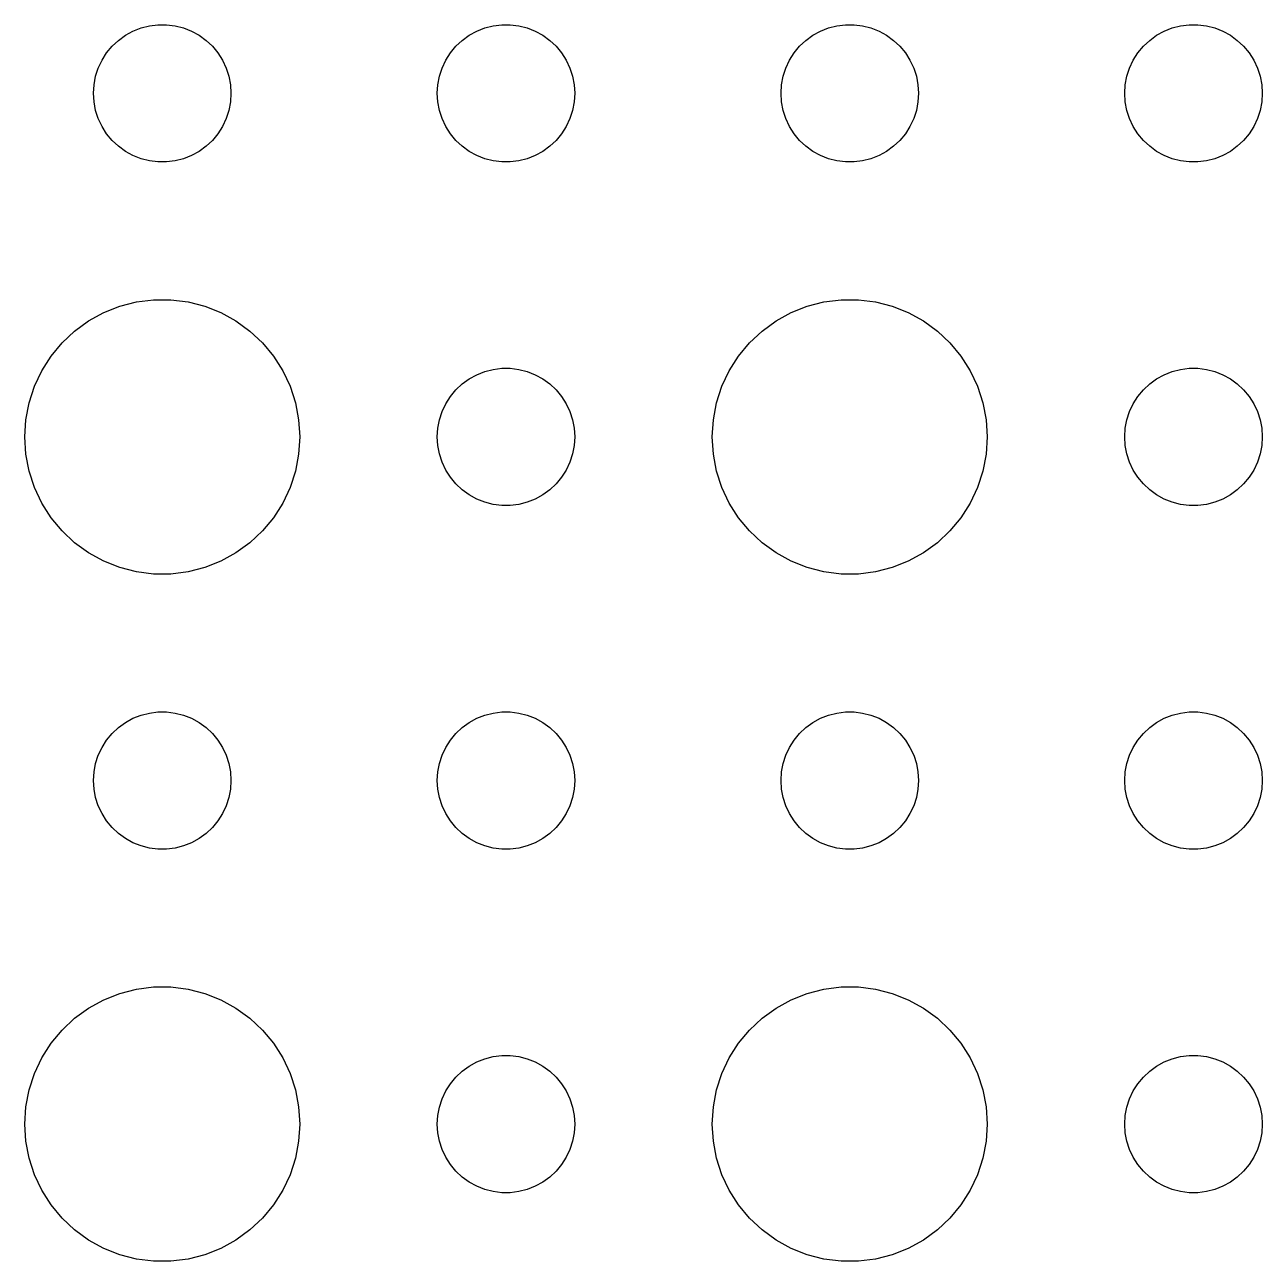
# Model space of a CAD drawing. Header units: metres. Extents: x -112 to 112, y -104 to 104.
# Drawn here: x 27 to 54, y 19.51 to 46.5 of the extents above; entities that cross this region are included whole.
import ezdxf

# ---------------------------------------------------------------- set-up
doc = ezdxf.new("R2010")
doc.units = ezdxf.units.M

msp = doc.modelspace()

# ---------------------------------------------------------------- linework, layer by layer
for p, q in [((29.5365, 46.4266), (29.7189, 46.4734)), ((29.7189, 46.4734), (29.9058, 46.497)), ((29.9058, 46.497), (30.0942, 46.497)), ((30.0942, 46.497), (30.2811, 46.4734)), ((30.2811, 46.4734), (30.4635, 46.4266)), ((37.0365, 46.4266), (37.2189, 46.4734)), ((37.2189, 46.4734), (37.4058, 46.497)), ((37.4058, 46.497), (37.5942, 46.497)), ((37.5942, 46.497), (37.7811, 46.4734)), ((37.7811, 46.4734), (37.9635, 46.4266)), ((44.5365, 46.4266), (44.7189, 46.4734)), ((44.7189, 46.4734), (44.9058, 46.497)), ((44.9058, 46.497), (45.0942, 46.497)), ((45.0942, 46.497), (45.2811, 46.4734)), ((45.2811, 46.4734), (45.4635, 46.4266)), ((52.0365, 46.4266), (52.2189, 46.4734)), ((52.2189, 46.4734), (52.4058, 46.497)), ((52.4058, 46.497), (52.5942, 46.497)), ((52.5942, 46.497), (52.7811, 46.4734)), ((52.7811, 46.4734), (52.9635, 46.4266)), ((29.0439, 46.1558), (29.1963, 46.2665)), ((29.1963, 46.2665), (29.3613, 46.3572)), ((29.3613, 46.3572), (29.5365, 46.4266)), ((30.4635, 46.4266), (30.6387, 46.3572)), ((30.6387, 46.3572), (30.8037, 46.2665)), ((30.8037, 46.2665), (30.9561, 46.1558)), ((36.5439, 46.1558), (36.6963, 46.2665)), ((36.6963, 46.2665), (36.8613, 46.3572)), ((36.8613, 46.3572), (37.0365, 46.4266)), ((37.9635, 46.4266), (38.1387, 46.3572)), ((38.1387, 46.3572), (38.3037, 46.2665)), ((38.3037, 46.2665), (38.4561, 46.1558)), ((44.0439, 46.1558), (44.1963, 46.2665)), ((44.1963, 46.2665), (44.3613, 46.3572)), ((44.3613, 46.3572), (44.5365, 46.4266)), ((45.4635, 46.4266), (45.6387, 46.3572)), ((45.6387, 46.3572), (45.8037, 46.2665)), ((45.8037, 46.2665), (45.9561, 46.1558)), ((51.5439, 46.1558), (51.6963, 46.2665)), ((51.6963, 46.2665), (51.8613, 46.3572)), ((51.8613, 46.3572), (52.0365, 46.4266)), ((52.9635, 46.4266), (53.1387, 46.3572)), ((53.1387, 46.3572), (53.3037, 46.2665)), ((53.3037, 46.2665), (53.4561, 46.1558)), ((28.7865, 45.8817), (28.9065, 46.0268)), ((28.9065, 46.0268), (29.0439, 46.1558)), ((30.9561, 46.1558), (31.0934, 46.0268)), ((31.0934, 46.0268), (31.2135, 45.8817)), ((36.2865, 45.8817), (36.4065, 46.0268)), ((36.4065, 46.0268), (36.5439, 46.1558)), ((38.4561, 46.1558), (38.5934, 46.0268)), ((38.5934, 46.0268), (38.7135, 45.8817)), ((43.7865, 45.8817), (43.9065, 46.0268)), ((43.9065, 46.0268), (44.0439, 46.1558)), ((45.9561, 46.1558), (46.0934, 46.0268)), ((46.0934, 46.0268), (46.2135, 45.8817)), ((51.2865, 45.8817), (51.4065, 46.0268)), ((51.4065, 46.0268), (51.5439, 46.1558)), ((53.4561, 46.1558), (53.5934, 46.0268)), ((53.5934, 46.0268), (53.7135, 45.8817)), ((28.6053, 45.5522), (28.6855, 45.7226)), ((28.6855, 45.7226), (28.7865, 45.8817)), ((31.2135, 45.8817), (31.3145, 45.7226)), ((31.3145, 45.7226), (31.3947, 45.5522)), ((36.1053, 45.5522), (36.1855, 45.7226)), ((36.1855, 45.7226), (36.2865, 45.8817)), ((38.7135, 45.8817), (38.8145, 45.7226)), ((38.8145, 45.7226), (38.8947, 45.5522)), ((43.6053, 45.5522), (43.6855, 45.7226)), ((43.6855, 45.7226), (43.7865, 45.8817)), ((46.2135, 45.8817), (46.3145, 45.7226)), ((46.3145, 45.7226), (46.3947, 45.5522)), ((51.1053, 45.5522), (51.1855, 45.7226)), ((51.1855, 45.7226), (51.2865, 45.8817)), ((53.7135, 45.8817), (53.8145, 45.7226)), ((53.8145, 45.7226), (53.8947, 45.5522)), ((28.5118, 45.188), (28.5471, 45.373)), ((28.5471, 45.373), (28.6053, 45.5522)), ((31.3947, 45.5522), (31.4529, 45.373)), ((31.4529, 45.373), (31.4882, 45.188)), ((36.0118, 45.188), (36.0471, 45.373)), ((36.0471, 45.373), (36.1053, 45.5522)), ((38.8947, 45.5522), (38.9529, 45.373)), ((38.9529, 45.373), (38.9882, 45.188)), ((43.5118, 45.188), (43.5471, 45.373)), ((43.5471, 45.373), (43.6053, 45.5522)), ((46.3947, 45.5522), (46.4529, 45.373)), ((46.4529, 45.373), (46.4882, 45.188)), ((51.0118, 45.188), (51.0471, 45.373)), ((51.0471, 45.373), (51.1053, 45.5522)), ((53.8947, 45.5522), (53.9529, 45.373)), ((53.9529, 45.373), (53.9882, 45.188)), ((28.5, 45), (28.5118, 45.188)), ((31.4882, 45.188), (31.5, 45)), ((36, 45), (36.0118, 45.188)), ((38.9882, 45.188), (39, 45)), ((43.5, 45), (43.5118, 45.188)), ((46.4882, 45.188), (46.5, 45)), ((51, 45), (51.0118, 45.188)), ((53.9882, 45.188), (54, 45)), ((28.5118, 44.812), (28.5, 45)), ((31.5, 45), (31.4882, 44.812)), ((36.0118, 44.812), (36, 45)), ((39, 45), (38.9882, 44.812)), ((43.5118, 44.812), (43.5, 45)), ((46.5, 45), (46.4882, 44.812)), ((51.0118, 44.812), (51, 45)), ((54, 45), (53.9882, 44.812)), ((28.5471, 44.627), (28.5118, 44.812)), ((28.6053, 44.4478), (28.5471, 44.627)), ((31.4529, 44.627), (31.3947, 44.4478)), ((31.4882, 44.812), (31.4529, 44.627)), ((36.0471, 44.627), (36.0118, 44.812)), ((36.1053, 44.4478), (36.0471, 44.627)), ((38.9529, 44.627), (38.8947, 44.4478)), ((38.9882, 44.812), (38.9529, 44.627)), ((43.5471, 44.627), (43.5118, 44.812)), ((43.6053, 44.4478), (43.5471, 44.627)), ((46.4529, 44.627), (46.3947, 44.4478)), ((46.4882, 44.812), (46.4529, 44.627)), ((51.0471, 44.627), (51.0118, 44.812)), ((51.1053, 44.4478), (51.0471, 44.627)), ((53.9529, 44.627), (53.8947, 44.4478)), ((53.9882, 44.812), (53.9529, 44.627)), ((28.6855, 44.2774), (28.6053, 44.4478)), ((31.3947, 44.4478), (31.3145, 44.2774)), ((36.1855, 44.2774), (36.1053, 44.4478)), ((38.8947, 44.4478), (38.8145, 44.2774)), ((43.6855, 44.2774), (43.6053, 44.4478)), ((46.3947, 44.4478), (46.3145, 44.2774)), ((51.1855, 44.2774), (51.1053, 44.4478)), ((53.8947, 44.4478), (53.8145, 44.2774)), ((28.7865, 44.1183), (28.6855, 44.2774)), ((28.9065, 43.9732), (28.7865, 44.1183)), ((31.2135, 44.1183), (31.0934, 43.9732)), ((31.3145, 44.2774), (31.2135, 44.1183)), ((36.2865, 44.1183), (36.1855, 44.2774)), ((36.4065, 43.9732), (36.2865, 44.1183)), ((38.7135, 44.1183), (38.5934, 43.9732)), ((38.8145, 44.2774), (38.7135, 44.1183)), ((43.7865, 44.1183), (43.6855, 44.2774)), ((43.9065, 43.9732), (43.7865, 44.1183)), ((46.2135, 44.1183), (46.0934, 43.9732)), ((46.3145, 44.2774), (46.2135, 44.1183)), ((51.2865, 44.1183), (51.1855, 44.2774)), ((51.4065, 43.9732), (51.2865, 44.1183)), ((53.7135, 44.1183), (53.5934, 43.9732)), ((53.8145, 44.2774), (53.7135, 44.1183)), ((29.0439, 43.8442), (28.9065, 43.9732)), ((29.1963, 43.7335), (29.0439, 43.8442)), ((30.9561, 43.8442), (30.8037, 43.7335)), ((31.0934, 43.9732), (30.9561, 43.8442)), ((36.5439, 43.8442), (36.4065, 43.9732)), ((36.6963, 43.7335), (36.5439, 43.8442)), ((38.4561, 43.8442), (38.3037, 43.7335)), ((38.5934, 43.9732), (38.4561, 43.8442)), ((44.0439, 43.8442), (43.9065, 43.9732)), ((44.1963, 43.7335), (44.0439, 43.8442)), ((45.9561, 43.8442), (45.8037, 43.7335)), ((46.0934, 43.9732), (45.9561, 43.8442)), ((51.5439, 43.8442), (51.4065, 43.9732)), ((51.6963, 43.7335), (51.5439, 43.8442)), ((53.4561, 43.8442), (53.3037, 43.7335)), ((53.5934, 43.9732), (53.4561, 43.8442)), ((29.3613, 43.6428), (29.1963, 43.7335)), ((29.5365, 43.5734), (29.3613, 43.6428)), ((29.7189, 43.5266), (29.5365, 43.5734)), ((29.9058, 43.503), (29.7189, 43.5266)), ((30.0942, 43.503), (29.9058, 43.503)), ((30.2811, 43.5266), (30.0942, 43.503)), ((30.4635, 43.5734), (30.2811, 43.5266)), ((30.6387, 43.6428), (30.4635, 43.5734)), ((30.8037, 43.7335), (30.6387, 43.6428)), ((36.8613, 43.6428), (36.6963, 43.7335)), ((37.0365, 43.5734), (36.8613, 43.6428)), ((37.2189, 43.5266), (37.0365, 43.5734)), ((37.4058, 43.503), (37.2189, 43.5266)), ((37.5942, 43.503), (37.4058, 43.503)), ((37.7811, 43.5266), (37.5942, 43.503)), ((37.9635, 43.5734), (37.7811, 43.5266)), ((38.1387, 43.6428), (37.9635, 43.5734)), ((38.3037, 43.7335), (38.1387, 43.6428)), ((44.3613, 43.6428), (44.1963, 43.7335)), ((44.5365, 43.5734), (44.3613, 43.6428)), ((44.7189, 43.5266), (44.5365, 43.5734)), ((44.9058, 43.503), (44.7189, 43.5266)), ((45.0942, 43.503), (44.9058, 43.503)), ((45.2811, 43.5266), (45.0942, 43.503)), ((45.4635, 43.5734), (45.2811, 43.5266)), ((45.6387, 43.6428), (45.4635, 43.5734)), ((45.8037, 43.7335), (45.6387, 43.6428)), ((51.8613, 43.6428), (51.6963, 43.7335)), ((52.0365, 43.5734), (51.8613, 43.6428)), ((52.2189, 43.5266), (52.0365, 43.5734)), ((52.4058, 43.503), (52.2189, 43.5266)), ((52.5942, 43.503), (52.4058, 43.503)), ((52.7811, 43.5266), (52.5942, 43.503)), ((52.9635, 43.5734), (52.7811, 43.5266)), ((53.1387, 43.6428), (52.9635, 43.5734)), ((53.3037, 43.7335), (53.1387, 43.6428)), ((28.7227, 40.2145), (29.0729, 40.3532)), ((29.0729, 40.3532), (29.4379, 40.4469)), ((29.4379, 40.4469), (29.8116, 40.4941)), ((29.8116, 40.4941), (30.1884, 40.4941)), ((30.1884, 40.4941), (30.5621, 40.4469)), ((30.5621, 40.4469), (30.927, 40.3532)), ((30.927, 40.3532), (31.2773, 40.2145)), ((43.7227, 40.2145), (44.0729, 40.3532)), ((44.0729, 40.3532), (44.4379, 40.4469)), ((44.4379, 40.4469), (44.8116, 40.4941)), ((44.8116, 40.4941), (45.1884, 40.4941)), ((45.1884, 40.4941), (45.5621, 40.4469)), ((45.5621, 40.4469), (45.927, 40.3532)), ((45.927, 40.3532), (46.2773, 40.2145)), ((28.0877, 39.8115), (28.3925, 40.033)), ((28.3925, 40.033), (28.7227, 40.2145)), ((31.2773, 40.2145), (31.6075, 40.033)), ((31.6075, 40.033), (31.9123, 39.8115)), ((43.0877, 39.8115), (43.3925, 40.033)), ((43.3925, 40.033), (43.7227, 40.2145)), ((46.2773, 40.2145), (46.6075, 40.033)), ((46.6075, 40.033), (46.9123, 39.8115)), ((27.8131, 39.5536), (28.0877, 39.8115)), ((31.9123, 39.8115), (32.1869, 39.5536)), ((42.8131, 39.5536), (43.0877, 39.8115)), ((46.9123, 39.8115), (47.1869, 39.5536)), ((27.5729, 39.2634), (27.8131, 39.5536)), ((32.1869, 39.5536), (32.427, 39.2634)), ((42.5729, 39.2634), (42.8131, 39.5536)), ((47.1869, 39.5536), (47.427, 39.2634)), ((27.3711, 38.9453), (27.5729, 39.2634)), ((32.427, 39.2634), (32.6289, 38.9453)), ((42.3711, 38.9453), (42.5729, 39.2634)), ((47.427, 39.2634), (47.6289, 38.9453)), ((27.2107, 38.6044), (27.3711, 38.9453)), ((32.6289, 38.9453), (32.7893, 38.6044)), ((36.8613, 38.8572), (37.0365, 38.9266)), ((37.0365, 38.9266), (37.2189, 38.9734)), ((37.2189, 38.9734), (37.4058, 38.997)), ((37.4058, 38.997), (37.5942, 38.997)), ((37.5942, 38.997), (37.7811, 38.9734)), ((37.7811, 38.9734), (37.9635, 38.9266)), ((37.9635, 38.9266), (38.1387, 38.8572)), ((42.2107, 38.6044), (42.3711, 38.9453)), ((47.6289, 38.9453), (47.7893, 38.6044)), ((51.8613, 38.8572), (52.0365, 38.9266)), ((52.0365, 38.9266), (52.2189, 38.9734)), ((52.2189, 38.9734), (52.4058, 38.997)), ((52.4058, 38.997), (52.5942, 38.997)), ((52.5942, 38.997), (52.7811, 38.9734)), ((52.7811, 38.9734), (52.9635, 38.9266)), ((52.9635, 38.9266), (53.1387, 38.8572)), ((36.4065, 38.5268), (36.5439, 38.6558)), ((36.5439, 38.6558), (36.6963, 38.7665)), ((36.6963, 38.7665), (36.8613, 38.8572)), ((38.1387, 38.8572), (38.3037, 38.7665)), ((38.3037, 38.7665), (38.4561, 38.6558)), ((38.4561, 38.6558), (38.5934, 38.5268)), ((51.4065, 38.5268), (51.5439, 38.6558)), ((51.5439, 38.6558), (51.6963, 38.7665)), ((51.6963, 38.7665), (51.8613, 38.8572)), ((53.1387, 38.8572), (53.3037, 38.7665)), ((53.3037, 38.7665), (53.4561, 38.6558)), ((53.4561, 38.6558), (53.5934, 38.5268)), ((27.0942, 38.2461), (27.2107, 38.6044)), ((32.7893, 38.6044), (32.9057, 38.2461)), ((36.1855, 38.2226), (36.2865, 38.3817)), ((36.2865, 38.3817), (36.4065, 38.5268)), ((38.5934, 38.5268), (38.7135, 38.3817)), ((38.7135, 38.3817), (38.8145, 38.2226)), ((42.0942, 38.2461), (42.2107, 38.6044)), ((47.7893, 38.6044), (47.9057, 38.2461)), ((51.1855, 38.2226), (51.2865, 38.3817)), ((51.2865, 38.3817), (51.4065, 38.5268)), ((53.5934, 38.5268), (53.7135, 38.3817)), ((53.7135, 38.3817), (53.8145, 38.2226)), ((27.0237, 37.876), (27.0942, 38.2461)), ((32.9057, 38.2461), (32.9763, 37.876)), ((36.1053, 38.0522), (36.1855, 38.2226)), ((38.8145, 38.2226), (38.8947, 38.0522)), ((42.0237, 37.876), (42.0942, 38.2461)), ((47.9057, 38.2461), (47.9763, 37.876)), ((51.1053, 38.0522), (51.1855, 38.2226)), ((53.8145, 38.2226), (53.8947, 38.0522)), ((27, 37.5), (27.0237, 37.876)), ((32.9763, 37.876), (33, 37.5)), ((36.0118, 37.688), (36.0471, 37.873)), ((36.0471, 37.873), (36.1053, 38.0522)), ((38.8947, 38.0522), (38.9529, 37.873)), ((38.9529, 37.873), (38.9882, 37.688)), ((42, 37.5), (42.0237, 37.876)), ((47.9763, 37.876), (48, 37.5)), ((51.0118, 37.688), (51.0471, 37.873)), ((51.0471, 37.873), (51.1053, 38.0522)), ((53.8947, 38.0522), (53.9529, 37.873)), ((53.9529, 37.873), (53.9882, 37.688)), ((36, 37.5), (36.0118, 37.688)), ((38.9882, 37.688), (39, 37.5)), ((51, 37.5), (51.0118, 37.688)), ((53.9882, 37.688), (54, 37.5)), ((27.0237, 37.124), (27, 37.5)), ((33, 37.5), (32.9763, 37.124)), ((36.0118, 37.312), (36, 37.5)), ((36.0471, 37.127), (36.0118, 37.312)), ((38.9882, 37.312), (38.9529, 37.127)), ((39, 37.5), (38.9882, 37.312)), ((42.0237, 37.124), (42, 37.5)), ((48, 37.5), (47.9763, 37.124)), ((51.0118, 37.312), (51, 37.5)), ((51.0471, 37.127), (51.0118, 37.312)), ((53.9882, 37.312), (53.9529, 37.127)), ((54, 37.5), (53.9882, 37.312)), ((27.0942, 36.7539), (27.0237, 37.124)), ((32.9763, 37.124), (32.9057, 36.7539)), ((36.1053, 36.9478), (36.0471, 37.127)), ((38.9529, 37.127), (38.8947, 36.9478)), ((42.0942, 36.7539), (42.0237, 37.124)), ((47.9763, 37.124), (47.9057, 36.7539)), ((51.1053, 36.9478), (51.0471, 37.127)), ((53.9529, 37.127), (53.8947, 36.9478)), ((27.2107, 36.3956), (27.0942, 36.7539)), ((32.9057, 36.7539), (32.7893, 36.3956)), ((36.1855, 36.7774), (36.1053, 36.9478)), ((36.2865, 36.6183), (36.1855, 36.7774)), ((38.8145, 36.7774), (38.7135, 36.6183)), ((38.8947, 36.9478), (38.8145, 36.7774)), ((42.2107, 36.3956), (42.0942, 36.7539)), ((47.9057, 36.7539), (47.7893, 36.3956)), ((51.1855, 36.7774), (51.1053, 36.9478)), ((51.2865, 36.6183), (51.1855, 36.7774)), ((53.8145, 36.7774), (53.7135, 36.6183)), ((53.8947, 36.9478), (53.8145, 36.7774)), ((36.4065, 36.4732), (36.2865, 36.6183)), ((36.5439, 36.3442), (36.4065, 36.4732)), ((38.5934, 36.4732), (38.4561, 36.3442)), ((38.7135, 36.6183), (38.5934, 36.4732)), ((51.4065, 36.4732), (51.2865, 36.6183)), ((51.5439, 36.3442), (51.4065, 36.4732)), ((53.5934, 36.4732), (53.4561, 36.3442)), ((53.7135, 36.6183), (53.5934, 36.4732)), ((27.3711, 36.0547), (27.2107, 36.3956)), ((32.7893, 36.3956), (32.6289, 36.0547)), ((36.6963, 36.2335), (36.5439, 36.3442)), ((36.8613, 36.1428), (36.6963, 36.2335)), ((38.3037, 36.2335), (38.1387, 36.1428)), ((38.4561, 36.3442), (38.3037, 36.2335)), ((42.3711, 36.0547), (42.2107, 36.3956)), ((47.7893, 36.3956), (47.6289, 36.0547)), ((51.6963, 36.2335), (51.5439, 36.3442)), ((51.8613, 36.1428), (51.6963, 36.2335)), ((53.3037, 36.2335), (53.1387, 36.1428)), ((53.4561, 36.3442), (53.3037, 36.2335)), ((27.5729, 35.7366), (27.3711, 36.0547)), ((32.6289, 36.0547), (32.427, 35.7366)), ((37.0365, 36.0734), (36.8613, 36.1428)), ((37.2189, 36.0266), (37.0365, 36.0734)), ((37.4058, 36.003), (37.2189, 36.0266)), ((37.5942, 36.003), (37.4058, 36.003)), ((37.7811, 36.0266), (37.5942, 36.003)), ((37.9635, 36.0734), (37.7811, 36.0266)), ((38.1387, 36.1428), (37.9635, 36.0734)), ((42.5729, 35.7366), (42.3711, 36.0547)), ((47.6289, 36.0547), (47.427, 35.7366)), ((52.0365, 36.0734), (51.8613, 36.1428)), ((52.2189, 36.0266), (52.0365, 36.0734)), ((52.4058, 36.003), (52.2189, 36.0266)), ((52.5942, 36.003), (52.4058, 36.003)), ((52.7811, 36.0266), (52.5942, 36.003)), ((52.9635, 36.0734), (52.7811, 36.0266)), ((53.1387, 36.1428), (52.9635, 36.0734)), ((27.8131, 35.4464), (27.5729, 35.7366)), ((32.427, 35.7366), (32.1869, 35.4464)), ((42.8131, 35.4464), (42.5729, 35.7366)), ((47.427, 35.7366), (47.1869, 35.4464)), ((28.0877, 35.1885), (27.8131, 35.4464)), ((32.1869, 35.4464), (31.9123, 35.1885)), ((43.0877, 35.1885), (42.8131, 35.4464)), ((47.1869, 35.4464), (46.9123, 35.1885)), ((28.3925, 34.967), (28.0877, 35.1885)), ((31.9123, 35.1885), (31.6075, 34.967)), ((43.3925, 34.967), (43.0877, 35.1885)), ((46.9123, 35.1885), (46.6075, 34.967)), ((28.7227, 34.7855), (28.3925, 34.967)), ((31.6075, 34.967), (31.2773, 34.7855)), ((43.7227, 34.7855), (43.3925, 34.967)), ((46.6075, 34.967), (46.2773, 34.7855)), ((29.0729, 34.6468), (28.7227, 34.7855)), ((29.4379, 34.5531), (29.0729, 34.6468)), ((30.927, 34.6468), (30.5621, 34.5531)), ((31.2773, 34.7855), (30.927, 34.6468)), ((44.0729, 34.6468), (43.7227, 34.7855)), ((44.4379, 34.5531), (44.0729, 34.6468)), ((45.927, 34.6468), (45.5621, 34.5531)), ((46.2773, 34.7855), (45.927, 34.6468)), ((29.8116, 34.5059), (29.4379, 34.5531)), ((30.1884, 34.5059), (29.8116, 34.5059)), ((30.5621, 34.5531), (30.1884, 34.5059)), ((44.8116, 34.5059), (44.4379, 34.5531)), ((45.1884, 34.5059), (44.8116, 34.5059)), ((45.5621, 34.5531), (45.1884, 34.5059)), ((29.1963, 31.2665), (29.3613, 31.3572)), ((29.3613, 31.3572), (29.5365, 31.4266)), ((29.5365, 31.4266), (29.7189, 31.4734)), ((29.7189, 31.4734), (29.9058, 31.497)), ((29.9058, 31.497), (30.0942, 31.497)), ((30.0942, 31.497), (30.2811, 31.4734)), ((30.2811, 31.4734), (30.4635, 31.4266)), ((30.4635, 31.4266), (30.6387, 31.3572)), ((30.6387, 31.3572), (30.8037, 31.2665)), ((36.6963, 31.2665), (36.8613, 31.3572)), ((36.8613, 31.3572), (37.0365, 31.4266)), ((37.0365, 31.4266), (37.2189, 31.4734)), ((37.2189, 31.4734), (37.4058, 31.497)), ((37.4058, 31.497), (37.5942, 31.497)), ((37.5942, 31.497), (37.7811, 31.4734)), ((37.7811, 31.4734), (37.9635, 31.4266)), ((37.9635, 31.4266), (38.1387, 31.3572)), ((38.1387, 31.3572), (38.3037, 31.2665)), ((44.1963, 31.2665), (44.3613, 31.3572)), ((44.3613, 31.3572), (44.5365, 31.4266)), ((44.5365, 31.4266), (44.7189, 31.4734)), ((44.7189, 31.4734), (44.9058, 31.497)), ((44.9058, 31.497), (45.0942, 31.497)), ((45.0942, 31.497), (45.2811, 31.4734)), ((45.2811, 31.4734), (45.4635, 31.4266)), ((45.4635, 31.4266), (45.6387, 31.3572)), ((45.6387, 31.3572), (45.8037, 31.2665)), ((51.6963, 31.2665), (51.8613, 31.3572)), ((51.8613, 31.3572), (52.0365, 31.4266)), ((52.0365, 31.4266), (52.2189, 31.4734)), ((52.2189, 31.4734), (52.4058, 31.497)), ((52.4058, 31.497), (52.5942, 31.497)), ((52.5942, 31.497), (52.7811, 31.4734)), ((52.7811, 31.4734), (52.9635, 31.4266)), ((52.9635, 31.4266), (53.1387, 31.3572)), ((53.1387, 31.3572), (53.3037, 31.2665)), ((28.9065, 31.0268), (29.0439, 31.1558)), ((29.0439, 31.1558), (29.1963, 31.2665)), ((30.8037, 31.2665), (30.9561, 31.1558)), ((30.9561, 31.1558), (31.0934, 31.0268)), ((36.4065, 31.0268), (36.5439, 31.1558)), ((36.5439, 31.1558), (36.6963, 31.2665)), ((38.3037, 31.2665), (38.4561, 31.1558)), ((38.4561, 31.1558), (38.5934, 31.0268)), ((43.9065, 31.0268), (44.0439, 31.1558)), ((44.0439, 31.1558), (44.1963, 31.2665)), ((45.8037, 31.2665), (45.9561, 31.1558)), ((45.9561, 31.1558), (46.0934, 31.0268)), ((51.4065, 31.0268), (51.5439, 31.1558)), ((51.5439, 31.1558), (51.6963, 31.2665)), ((53.3037, 31.2665), (53.4561, 31.1558)), ((53.4561, 31.1558), (53.5934, 31.0268)), ((28.6855, 30.7226), (28.7865, 30.8817)), ((28.7865, 30.8817), (28.9065, 31.0268)), ((31.0934, 31.0268), (31.2135, 30.8817)), ((31.2135, 30.8817), (31.3145, 30.7226)), ((36.1855, 30.7226), (36.2865, 30.8817)), ((36.2865, 30.8817), (36.4065, 31.0268)), ((38.5934, 31.0268), (38.7135, 30.8817)), ((38.7135, 30.8817), (38.8145, 30.7226)), ((43.6855, 30.7226), (43.7865, 30.8817)), ((43.7865, 30.8817), (43.9065, 31.0268)), ((46.0934, 31.0268), (46.2135, 30.8817)), ((46.2135, 30.8817), (46.3145, 30.7226)), ((51.1855, 30.7226), (51.2865, 30.8817)), ((51.2865, 30.8817), (51.4065, 31.0268)), ((53.5934, 31.0268), (53.7135, 30.8817)), ((53.7135, 30.8817), (53.8145, 30.7226)), ((28.5471, 30.373), (28.6053, 30.5522)), ((28.6053, 30.5522), (28.6855, 30.7226)), ((31.3145, 30.7226), (31.3947, 30.5522)), ((31.3947, 30.5522), (31.4529, 30.373)), ((36.0471, 30.373), (36.1053, 30.5522)), ((36.1053, 30.5522), (36.1855, 30.7226)), ((38.8145, 30.7226), (38.8947, 30.5522)), ((38.8947, 30.5522), (38.9529, 30.373)), ((43.5471, 30.373), (43.6053, 30.5522)), ((43.6053, 30.5522), (43.6855, 30.7226)), ((46.3145, 30.7226), (46.3947, 30.5522)), ((46.3947, 30.5522), (46.4529, 30.373)), ((51.0471, 30.373), (51.1053, 30.5522)), ((51.1053, 30.5522), (51.1855, 30.7226)), ((53.8145, 30.7226), (53.8947, 30.5522)), ((53.8947, 30.5522), (53.9529, 30.373)), ((28.5118, 30.188), (28.5471, 30.373)), ((31.4529, 30.373), (31.4882, 30.188)), ((36.0118, 30.188), (36.0471, 30.373)), ((38.9529, 30.373), (38.9882, 30.188)), ((43.5118, 30.188), (43.5471, 30.373)), ((46.4529, 30.373), (46.4882, 30.188)), ((51.0118, 30.188), (51.0471, 30.373)), ((53.9529, 30.373), (53.9882, 30.188)), ((28.5, 30), (28.5118, 30.188)), ((28.5118, 29.812), (28.5, 30)), ((31.4882, 30.188), (31.5, 30)), ((31.5, 30), (31.4882, 29.812)), ((36, 30), (36.0118, 30.188)), ((36.0118, 29.812), (36, 30)), ((38.9882, 30.188), (39, 30)), ((39, 30), (38.9882, 29.812)), ((43.5, 30), (43.5118, 30.188)), ((43.5118, 29.812), (43.5, 30)), ((46.4882, 30.188), (46.5, 30)), ((46.5, 30), (46.4882, 29.812)), ((51, 30), (51.0118, 30.188)), ((51.0118, 29.812), (51, 30)), ((53.9882, 30.188), (54, 30)), ((54, 30), (53.9882, 29.812)), ((28.5471, 29.627), (28.5118, 29.812)), ((31.4882, 29.812), (31.4529, 29.627)), ((36.0471, 29.627), (36.0118, 29.812)), ((38.9882, 29.812), (38.9529, 29.627)), ((43.5471, 29.627), (43.5118, 29.812)), ((46.4882, 29.812), (46.4529, 29.627)), ((51.0471, 29.627), (51.0118, 29.812)), ((53.9882, 29.812), (53.9529, 29.627)), ((28.6053, 29.4478), (28.5471, 29.627)), ((28.6855, 29.2774), (28.6053, 29.4478)), ((31.3947, 29.4478), (31.3145, 29.2774)), ((31.4529, 29.627), (31.3947, 29.4478)), ((36.1053, 29.4478), (36.0471, 29.627)), ((36.1855, 29.2774), (36.1053, 29.4478)), ((38.8947, 29.4478), (38.8145, 29.2774)), ((38.9529, 29.627), (38.8947, 29.4478)), ((43.6053, 29.4478), (43.5471, 29.627)), ((43.6855, 29.2774), (43.6053, 29.4478)), ((46.3947, 29.4478), (46.3145, 29.2774)), ((46.4529, 29.627), (46.3947, 29.4478)), ((51.1053, 29.4478), (51.0471, 29.627)), ((51.1855, 29.2774), (51.1053, 29.4478)), ((53.8947, 29.4478), (53.8145, 29.2774)), ((53.9529, 29.627), (53.8947, 29.4478)), ((28.7865, 29.1183), (28.6855, 29.2774)), ((31.3145, 29.2774), (31.2135, 29.1183)), ((36.2865, 29.1183), (36.1855, 29.2774)), ((38.8145, 29.2774), (38.7135, 29.1183)), ((43.7865, 29.1183), (43.6855, 29.2774)), ((46.3145, 29.2774), (46.2135, 29.1183)), ((51.2865, 29.1183), (51.1855, 29.2774)), ((53.8145, 29.2774), (53.7135, 29.1183)), ((28.9065, 28.9732), (28.7865, 29.1183)), ((29.0439, 28.8442), (28.9065, 28.9732)), ((31.0934, 28.9732), (30.9561, 28.8442)), ((31.2135, 29.1183), (31.0934, 28.9732)), ((36.4065, 28.9732), (36.2865, 29.1183)), ((36.5439, 28.8442), (36.4065, 28.9732)), ((38.5934, 28.9732), (38.4561, 28.8442)), ((38.7135, 29.1183), (38.5934, 28.9732)), ((43.9065, 28.9732), (43.7865, 29.1183)), ((44.0439, 28.8442), (43.9065, 28.9732)), ((46.0934, 28.9732), (45.9561, 28.8442)), ((46.2135, 29.1183), (46.0934, 28.9732)), ((51.4065, 28.9732), (51.2865, 29.1183)), ((51.5439, 28.8442), (51.4065, 28.9732)), ((53.5934, 28.9732), (53.4561, 28.8442)), ((53.7135, 29.1183), (53.5934, 28.9732)), ((29.1963, 28.7335), (29.0439, 28.8442)), ((29.3613, 28.6427), (29.1963, 28.7335)), ((29.5365, 28.5734), (29.3613, 28.6427)), ((30.6387, 28.6427), (30.4635, 28.5734)), ((30.8037, 28.7335), (30.6387, 28.6427)), ((30.9561, 28.8442), (30.8037, 28.7335)), ((36.6963, 28.7335), (36.5439, 28.8442)), ((36.8613, 28.6427), (36.6963, 28.7335)), ((37.0365, 28.5734), (36.8613, 28.6427)), ((38.1387, 28.6427), (37.9635, 28.5734)), ((38.3037, 28.7335), (38.1387, 28.6427)), ((38.4561, 28.8442), (38.3037, 28.7335)), ((44.1963, 28.7335), (44.0439, 28.8442)), ((44.3613, 28.6427), (44.1963, 28.7335)), ((44.5365, 28.5734), (44.3613, 28.6427)), ((45.6387, 28.6427), (45.4635, 28.5734)), ((45.8037, 28.7335), (45.6387, 28.6427)), ((45.9561, 28.8442), (45.8037, 28.7335)), ((51.6963, 28.7335), (51.5439, 28.8442)), ((51.8613, 28.6427), (51.6963, 28.7335)), ((52.0365, 28.5734), (51.8613, 28.6427)), ((53.1387, 28.6427), (52.9635, 28.5734)), ((53.3037, 28.7335), (53.1387, 28.6427)), ((53.4561, 28.8442), (53.3037, 28.7335)), ((29.7189, 28.5266), (29.5365, 28.5734)), ((29.9058, 28.503), (29.7189, 28.5266)), ((30.0942, 28.503), (29.9058, 28.503)), ((30.2811, 28.5266), (30.0942, 28.503)), ((30.4635, 28.5734), (30.2811, 28.5266)), ((37.2189, 28.5266), (37.0365, 28.5734)), ((37.4058, 28.503), (37.2189, 28.5266)), ((37.5942, 28.503), (37.4058, 28.503)), ((37.7811, 28.5266), (37.5942, 28.503)), ((37.9635, 28.5734), (37.7811, 28.5266)), ((44.7189, 28.5266), (44.5365, 28.5734)), ((44.9058, 28.503), (44.7189, 28.5266)), ((45.0942, 28.503), (44.9058, 28.503)), ((45.2811, 28.5266), (45.0942, 28.503)), ((45.4635, 28.5734), (45.2811, 28.5266)), ((52.2189, 28.5266), (52.0365, 28.5734)), ((52.4058, 28.503), (52.2189, 28.5266)), ((52.5942, 28.503), (52.4058, 28.503)), ((52.7811, 28.5266), (52.5942, 28.503)), ((52.9635, 28.5734), (52.7811, 28.5266)), ((29.0729, 25.3532), (29.4379, 25.4469)), ((29.4379, 25.4469), (29.8116, 25.4941)), ((29.8116, 25.4941), (30.1884, 25.4941)), ((30.1884, 25.4941), (30.5621, 25.4469)), ((30.5621, 25.4469), (30.927, 25.3532)), ((44.0729, 25.3532), (44.4379, 25.4469)), ((44.4379, 25.4469), (44.8116, 25.4941)), ((44.8116, 25.4941), (45.1884, 25.4941)), ((45.1884, 25.4941), (45.5621, 25.4469)), ((45.5621, 25.4469), (45.927, 25.3532)), ((28.3925, 25.033), (28.7227, 25.2145)), ((28.7227, 25.2145), (29.0729, 25.3532)), ((30.927, 25.3532), (31.2773, 25.2145)), ((31.2773, 25.2145), (31.6075, 25.033)), ((43.3925, 25.033), (43.7227, 25.2145)), ((43.7227, 25.2145), (44.0729, 25.3532)), ((45.927, 25.3532), (46.2773, 25.2145)), ((46.2773, 25.2145), (46.6075, 25.033)), ((28.0877, 24.8115), (28.3925, 25.033)), ((31.6075, 25.033), (31.9123, 24.8115)), ((43.0877, 24.8115), (43.3925, 25.033)), ((46.6075, 25.033), (46.9123, 24.8115)), ((27.8131, 24.5536), (28.0877, 24.8115)), ((31.9123, 24.8115), (32.1869, 24.5536)), ((42.8131, 24.5536), (43.0877, 24.8115)), ((46.9123, 24.8115), (47.1869, 24.5536)), ((27.5729, 24.2634), (27.8131, 24.5536)), ((32.1869, 24.5536), (32.427, 24.2634)), ((42.5729, 24.2634), (42.8131, 24.5536)), ((47.1869, 24.5536), (47.427, 24.2634)), ((27.3711, 23.9453), (27.5729, 24.2634)), ((32.427, 24.2634), (32.6289, 23.9453)), ((42.3711, 23.9453), (42.5729, 24.2634)), ((47.427, 24.2634), (47.6289, 23.9453)), ((27.2107, 23.6044), (27.3711, 23.9453)), ((32.6289, 23.9453), (32.7893, 23.6044)), ((36.5439, 23.6558), (36.6963, 23.7665)), ((36.6963, 23.7665), (36.8613, 23.8572)), ((36.8613, 23.8572), (37.0365, 23.9266)), ((37.0365, 23.9266), (37.2189, 23.9734)), ((37.2189, 23.9734), (37.4058, 23.997)), ((37.4058, 23.997), (37.5942, 23.997)), ((37.5942, 23.997), (37.7811, 23.9734)), ((37.7811, 23.9734), (37.9635, 23.9266)), ((37.9635, 23.9266), (38.1387, 23.8572)), ((38.1387, 23.8572), (38.3037, 23.7665)), ((38.3037, 23.7665), (38.4561, 23.6558)), ((42.2107, 23.6044), (42.3711, 23.9453)), ((47.6289, 23.9453), (47.7893, 23.6044)), ((51.5439, 23.6558), (51.6963, 23.7665)), ((51.6963, 23.7665), (51.8613, 23.8572)), ((51.8613, 23.8572), (52.0365, 23.9266)), ((52.0365, 23.9266), (52.2189, 23.9734)), ((52.2189, 23.9734), (52.4058, 23.997)), ((52.4058, 23.997), (52.5942, 23.997)), ((52.5942, 23.997), (52.7811, 23.9734)), ((52.7811, 23.9734), (52.9635, 23.9266)), ((52.9635, 23.9266), (53.1387, 23.8572)), ((53.1387, 23.8572), (53.3037, 23.7665)), ((53.3037, 23.7665), (53.4561, 23.6558)), ((27.0942, 23.2461), (27.2107, 23.6044)), ((32.7893, 23.6044), (32.9057, 23.2461)), ((36.2865, 23.3817), (36.4065, 23.5268)), ((36.4065, 23.5268), (36.5439, 23.6558)), ((38.4561, 23.6558), (38.5934, 23.5268)), ((38.5934, 23.5268), (38.7135, 23.3817)), ((42.0942, 23.2461), (42.2107, 23.6044)), ((47.7893, 23.6044), (47.9057, 23.2461)), ((51.2865, 23.3817), (51.4065, 23.5268)), ((51.4065, 23.5268), (51.5439, 23.6558)), ((53.4561, 23.6558), (53.5934, 23.5268)), ((53.5934, 23.5268), (53.7135, 23.3817)), ((27.0237, 22.876), (27.0942, 23.2461)), ((32.9057, 23.2461), (32.9763, 22.876)), ((36.1053, 23.0522), (36.1855, 23.2226)), ((36.1855, 23.2226), (36.2865, 23.3817)), ((38.7135, 23.3817), (38.8145, 23.2226)), ((38.8145, 23.2226), (38.8947, 23.0522)), ((42.0237, 22.876), (42.0942, 23.2461)), ((47.9057, 23.2461), (47.9763, 22.876)), ((51.1053, 23.0522), (51.1855, 23.2226)), ((51.1855, 23.2226), (51.2865, 23.3817)), ((53.7135, 23.3817), (53.8145, 23.2226)), ((53.8145, 23.2226), (53.8947, 23.0522)), ((36.0471, 22.873), (36.1053, 23.0522)), ((38.8947, 23.0522), (38.9529, 22.873)), ((51.0471, 22.873), (51.1053, 23.0522)), ((53.8947, 23.0522), (53.9529, 22.873)), ((27, 22.5), (27.0237, 22.876)), ((32.9763, 22.876), (33, 22.5)), ((36, 22.5), (36.0118, 22.688)), ((36.0118, 22.688), (36.0471, 22.873)), ((38.9529, 22.873), (38.9882, 22.688)), ((38.9882, 22.688), (39, 22.5)), ((42, 22.5), (42.0237, 22.876)), ((47.9763, 22.876), (48, 22.5)), ((51, 22.5), (51.0118, 22.688)), ((51.0118, 22.688), (51.0471, 22.873)), ((53.9529, 22.873), (53.9882, 22.688)), ((53.9882, 22.688), (54, 22.5)), ((27.0237, 22.124), (27, 22.5)), ((33, 22.5), (32.9763, 22.124)), ((36.0118, 22.312), (36, 22.5)), ((39, 22.5), (38.9882, 22.312)), ((42.0237, 22.124), (42, 22.5)), ((48, 22.5), (47.9763, 22.124)), ((51.0118, 22.312), (51, 22.5)), ((54, 22.5), (53.9882, 22.312)), ((36.0471, 22.127), (36.0118, 22.312)), ((38.9882, 22.312), (38.9529, 22.127)), ((51.0471, 22.127), (51.0118, 22.312)), ((53.9882, 22.312), (53.9529, 22.127)), ((27.0942, 21.7539), (27.0237, 22.124)), ((32.9763, 22.124), (32.9057, 21.7539)), ((36.1053, 21.9478), (36.0471, 22.127)), ((36.1855, 21.7774), (36.1053, 21.9478)), ((38.8947, 21.9478), (38.8145, 21.7774)), ((38.9529, 22.127), (38.8947, 21.9478)), ((42.0942, 21.7539), (42.0237, 22.124)), ((47.9763, 22.124), (47.9057, 21.7539)), ((51.1053, 21.9478), (51.0471, 22.127)), ((51.1855, 21.7774), (51.1053, 21.9478)), ((53.8947, 21.9478), (53.8145, 21.7774)), ((53.9529, 22.127), (53.8947, 21.9478)), ((27.2107, 21.3956), (27.0942, 21.7539)), ((32.9057, 21.7539), (32.7893, 21.3956)), ((36.2865, 21.6183), (36.1855, 21.7774)), ((36.4065, 21.4732), (36.2865, 21.6183)), ((38.7135, 21.6183), (38.5934, 21.4732)), ((38.8145, 21.7774), (38.7135, 21.6183)), ((42.2107, 21.3956), (42.0942, 21.7539)), ((47.9057, 21.7539), (47.7893, 21.3956)), ((51.2865, 21.6183), (51.1855, 21.7774)), ((51.4065, 21.4732), (51.2865, 21.6183)), ((53.7135, 21.6183), (53.5934, 21.4732)), ((53.8145, 21.7774), (53.7135, 21.6183)), ((27.3711, 21.0547), (27.2107, 21.3956)), ((32.7893, 21.3956), (32.6289, 21.0547)), ((36.5439, 21.3442), (36.4065, 21.4732)), ((36.6963, 21.2335), (36.5439, 21.3442)), ((38.4561, 21.3442), (38.3037, 21.2335)), ((38.5934, 21.4732), (38.4561, 21.3442)), ((42.3711, 21.0547), (42.2107, 21.3956)), ((47.7893, 21.3956), (47.6289, 21.0547)), ((51.5439, 21.3442), (51.4065, 21.4732)), ((51.6963, 21.2335), (51.5439, 21.3442)), ((53.4561, 21.3442), (53.3037, 21.2335)), ((53.5934, 21.4732), (53.4561, 21.3442)), ((36.8613, 21.1427), (36.6963, 21.2335)), ((37.0365, 21.0734), (36.8613, 21.1427)), ((37.2189, 21.0266), (37.0365, 21.0734)), ((37.9635, 21.0734), (37.7811, 21.0266)), ((38.1387, 21.1427), (37.9635, 21.0734)), ((38.3037, 21.2335), (38.1387, 21.1427)), ((51.8613, 21.1427), (51.6963, 21.2335)), ((52.0365, 21.0734), (51.8613, 21.1427)), ((52.2189, 21.0266), (52.0365, 21.0734)), ((52.9635, 21.0734), (52.7811, 21.0266)), ((53.1387, 21.1427), (52.9635, 21.0734)), ((53.3037, 21.2335), (53.1387, 21.1427)), ((27.5729, 20.7366), (27.3711, 21.0547)), ((32.6289, 21.0547), (32.427, 20.7366)), ((37.4058, 21.003), (37.2189, 21.0266)), ((37.5942, 21.003), (37.4058, 21.003)), ((37.7811, 21.0266), (37.5942, 21.003)), ((42.5729, 20.7366), (42.3711, 21.0547)), ((47.6289, 21.0547), (47.427, 20.7366)), ((52.4058, 21.003), (52.2189, 21.0266)), ((52.5942, 21.003), (52.4058, 21.003)), ((52.7811, 21.0266), (52.5942, 21.003)), ((27.8131, 20.4464), (27.5729, 20.7366)), ((32.427, 20.7366), (32.1869, 20.4464)), ((42.8131, 20.4464), (42.5729, 20.7366)), ((47.427, 20.7366), (47.1869, 20.4464)), ((28.0877, 20.1884), (27.8131, 20.4464)), ((32.1869, 20.4464), (31.9123, 20.1884)), ((43.0877, 20.1884), (42.8131, 20.4464)), ((47.1869, 20.4464), (46.9123, 20.1884)), ((28.3925, 19.967), (28.0877, 20.1884)), ((31.9123, 20.1884), (31.6075, 19.967)), ((43.3925, 19.967), (43.0877, 20.1884)), ((46.9123, 20.1884), (46.6075, 19.967)), ((28.7227, 19.7855), (28.3925, 19.967)), ((29.0729, 19.6468), (28.7227, 19.7855)), ((31.2773, 19.7855), (30.927, 19.6468)), ((31.6075, 19.967), (31.2773, 19.7855)), ((43.7227, 19.7855), (43.3925, 19.967)), ((44.0729, 19.6468), (43.7227, 19.7855)), ((46.2773, 19.7855), (45.927, 19.6468)), ((46.6075, 19.967), (46.2773, 19.7855)), ((29.4379, 19.5531), (29.0729, 19.6468)), ((29.8116, 19.5059), (29.4379, 19.5531)), ((30.1884, 19.5059), (29.8116, 19.5059)), ((30.5621, 19.5531), (30.1884, 19.5059)), ((30.927, 19.6468), (30.5621, 19.5531)), ((44.4379, 19.5531), (44.0729, 19.6468)), ((44.8116, 19.5059), (44.4379, 19.5531)), ((45.1884, 19.5059), (44.8116, 19.5059)), ((45.5621, 19.5531), (45.1884, 19.5059)), ((45.927, 19.6468), (45.5621, 19.5531))]:
    msp.add_line(p, q)

doc.saveas('drawing.dxf')
